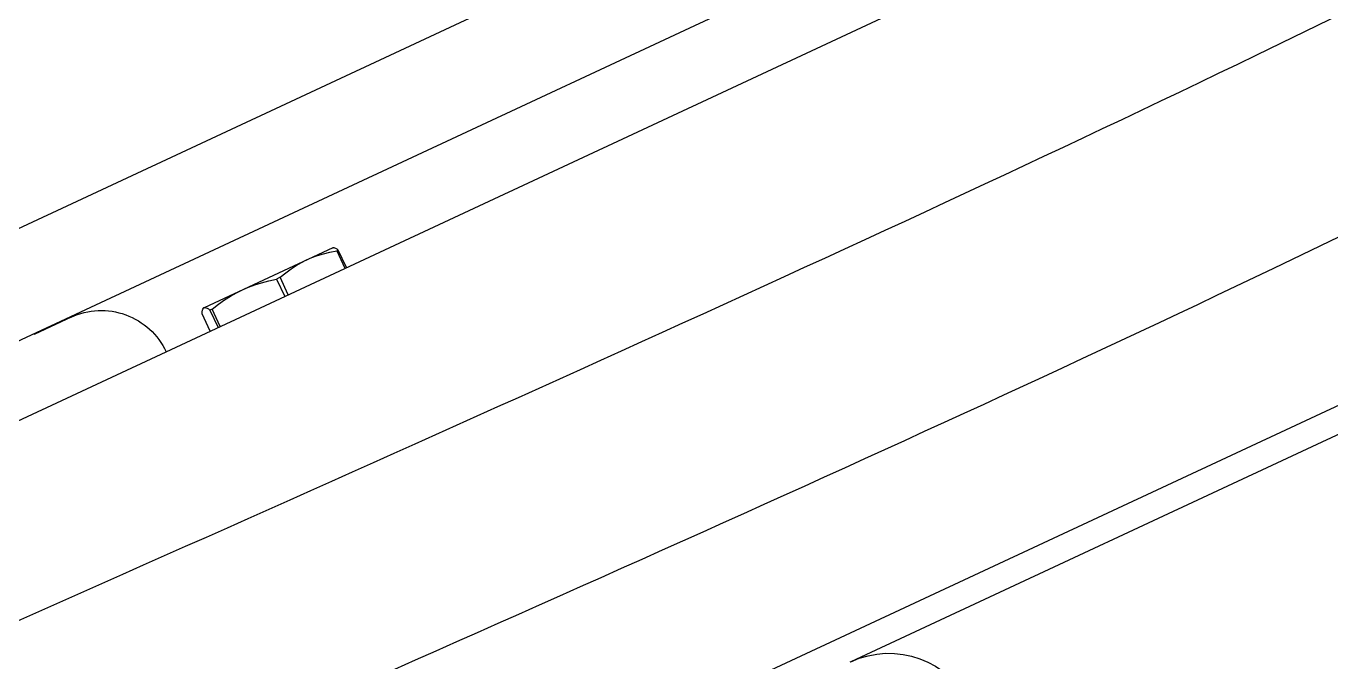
# Model space of a CAD drawing. Header units: feet. Extents: x -17 to 661, y -41 to 600.
# Drawn here: x 609.9392 to 610.2253, y 594.991 to 595.1303 of the extents above; entities that cross this region are included whole.
import ezdxf

# ---------------------------------------------------------------- set-up
doc = ezdxf.new("R2010")
doc.units = ezdxf.units.FT
doc.header["$MEASUREMENT"] = 0
doc.layers.add('E-ARRY-POST', color=4, linetype='Continuous')
doc.layers.add('E-CABL-DW', color=45, linetype='DW_CABLE')
doc.styles.get("Standard").update_dxf_attribs({"font": 'arial.ttf'})
doc.linetypes.add('DW_CABLE', pattern='A,1,-0.2,["DW",Standard,S=0.1,R=0,X=-0.1,Y=-0.05],-0.2', length=1.4)

msp = doc.modelspace()

# ---------------------------------------------------------------- linework, layer by layer
at = {"layer": 'E-ARRY-POST', "color": 9}
for p, q in [((611.64768, 595.8834), (609.87116, 595.055)), ((610.00646, 595.08175), (609.97822, 595.06858))]:
    msp.add_line(p, q, dxfattribs=at)
for points in [[(611.87641, 595.81635), (604.0595, 592.17127)], [(611.87884, 595.81114), (610.12001, 594.99099)], [(609.88059, 595.03478), (610.90283, 595.51146)], [(607.3487, 593.83667), (610.90952, 595.49711)], [(610.00071, 595.07907), (610.00188, 595.07957), (610.00312, 595.08002), (610.00442, 595.08041), (610.00582, 595.08075), (610.00734, 595.08104)], [(610.00646, 595.08175), (610.00656, 595.08175)], [(610.00766, 595.08119), (610.00738, 595.0814), (610.00714, 595.08155), (610.00692, 595.08166), (610.00673, 595.08173), (610.00656, 595.08175)], [(610.00766, 595.08119), (610.00734, 595.08104)], [(610.00734, 595.08104), (610.00911, 595.07724)], [(610.00943, 595.07739), (610.00766, 595.08119)], [(609.99493, 595.07526), (609.99613, 595.07624), (609.99729, 595.07709), (609.99842, 595.07783), (609.99956, 595.07849), (610.00071, 595.07907)], [(609.99493, 595.07526), (609.99413, 595.07489)], [(609.9967, 595.07145), (609.99493, 595.07526)], [(609.97999, 595.06829), (609.98138, 595.06936), (609.98272, 595.07029), (609.98403, 595.07112), (609.98532, 595.07185), (609.98663, 595.0725)], [(609.98663, 595.0725), (609.98798, 595.07309), (609.98937, 595.07361), (609.99084, 595.07408), (609.99242, 595.07451), (609.99413, 595.07489)], [(609.99413, 595.07489), (609.9959, 595.07108)], [(609.94906, 595.06652), (609.94109, 595.06281)], [(609.97778, 595.06726), (609.97781, 595.0677), (609.97787, 595.06803), (609.97796, 595.06829), (609.97808, 595.06847), (609.97822, 595.06858)], [(609.97956, 595.06346), (609.97778, 595.06726)], [(609.97813, 595.06854), (609.97806, 595.06846)], [(609.97822, 595.06858), (609.97813, 595.06854)], [(609.97822, 595.06858), (609.9784, 595.06862), (609.97861, 595.0686), (609.97887, 595.0685), (609.97916, 595.06833), (609.97951, 595.06807)], [(609.97999, 595.06829), (609.97951, 595.06807)], [(609.97951, 595.06807), (609.98129, 595.06427)], [(609.98176, 595.06449), (609.97999, 595.06829)], [(610.12001, 594.99099), (610.11984, 594.99091)]]:
    msp.add_lwpolyline(points, dxfattribs=at)
at = {"layer": 'E-ARRY-POST', "color": 9, "extrusion": (0, 0, -1)}
for points in [[(-609.94906, 595.06652, 0.414214), (-609.96988, 595.05895)], [(-609.94082, 595.06287, 0.009059), (-609.94109, 595.06281)], [(-610.12001, 594.99099, 1), (-610.13676, 594.95507)]]:
    msp.add_lwpolyline(points, format="xyb", dxfattribs=at)
at = {"layer": 'E-CABL-DW', "color": 100, "linetype": 'Continuous'}
for points, knots in [([(609.94689, 594.95712), (610.04462, 595.00012), (610.32566, 595.12378), (610.55821, 595.26465), (611.0395, 595.43371), (611.00572, 595.49224), (610.99544, 595.51005)], [58.217474, 58.217474, 58.217474, 58.217474, 62.164126, 69.566343, 72.065069, 73.158053, 73.158053, 73.158053, 73.158053]), ([(609.92357, 594.99381), (610.02178, 595.03741), (610.30922, 595.16502), (610.56455, 595.31483), (610.98165, 595.43088), (610.99194, 595.49495), (610.99429, 595.50958)], [58.802029, 58.802029, 58.802029, 58.802029, 62.643779, 70.045997, 72.544722, 73.28399, 73.28399, 73.28399, 73.28399])]:
    msp.add_open_spline(points, degree=3, knots=knots, dxfattribs=at)

doc.saveas('drawing.dxf')
